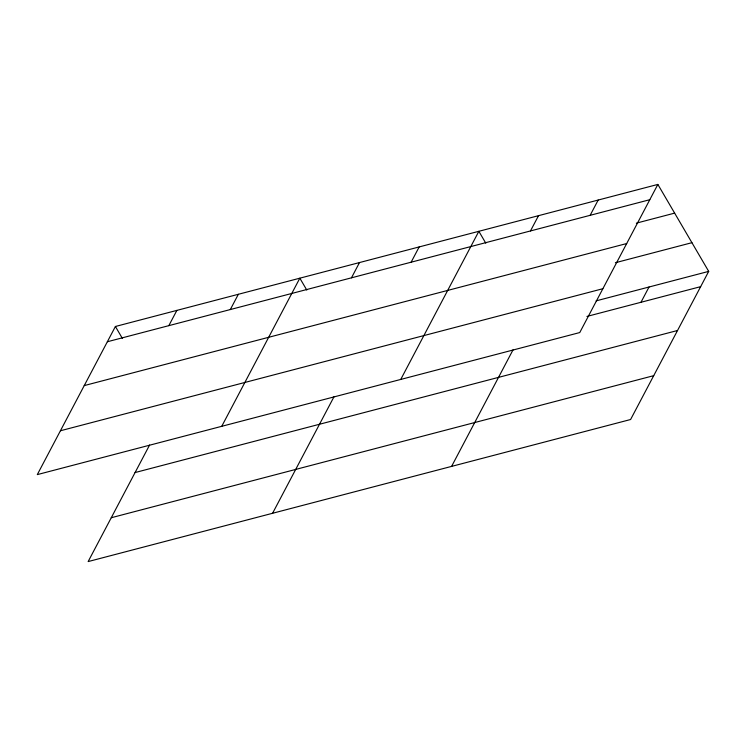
<?xml version="1.0" encoding="UTF-8"?>
<svg xmlns="http://www.w3.org/2000/svg" width="746" height="746" viewBox="0 0 746 746"><rect width="100%" height="100%" fill="white"/><g stroke="black" fill="none" stroke-linecap="round" stroke-linejoin="round"><path stroke-width="1.12" d="M657.86 184.421L115.406 326.487L37.3 474.615L579.754 332.557L657.86 184.421L708.7 271.385L630.594 419.513L88.14 561.579L149.592 445.026M168.829 325.657L176.877 310.383M230.309 309.553L238.356 294.288M221.739 426.32L299.836 278.183L306.783 290.054M351.459 277.829L359.507 262.555M272.579 513.276L334.022 396.723M411.13 262.2L419.177 246.926M400.751 379.434L478.848 231.307L485.795 243.177M530.471 230.943L538.519 215.678M451.591 466.399L513.034 349.846M590.142 215.324L598.189 200.049M640.982 302.279L649.029 287.005M107.349 341.752L649.813 199.695M636.357 223.147L674.636 213.123M84.233 385.598L626.696 243.541M615.366 262.732L691.924 242.683M60.417 430.768L602.871 288.711M596.11 300.871L708.7 271.385M586.934 316.435L700.653 286.65M135.073 472.554L677.536 330.497M111.257 517.733L653.71 375.667M115.406 326.487L122.344 338.358"/></g></svg>
